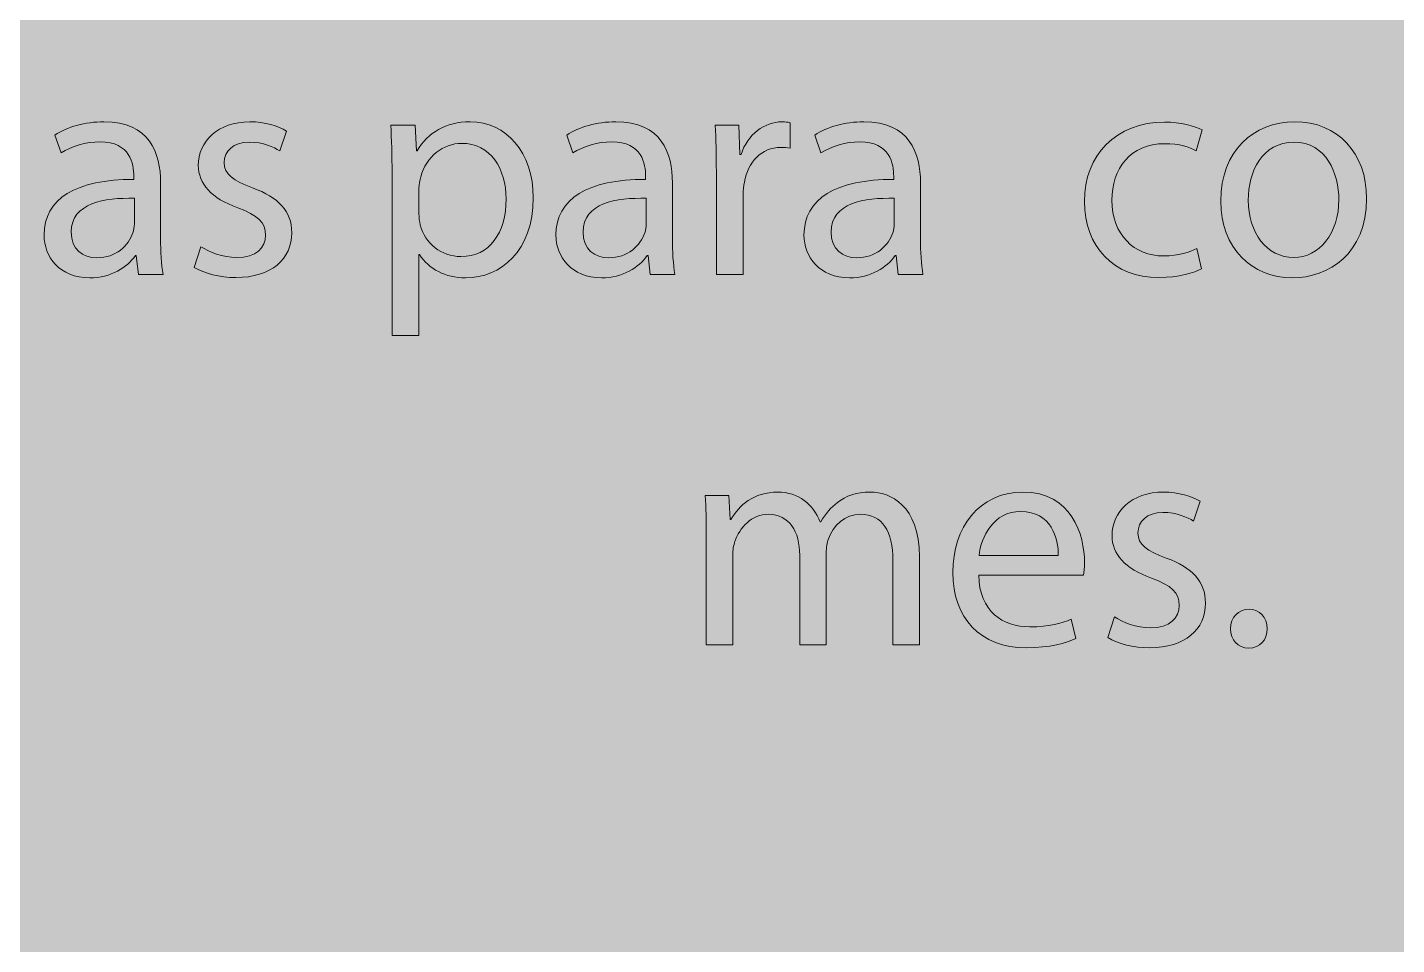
# Model space of a CAD drawing. Header units: inches. Extents: x -507 to 1392, y -754 to 68.
# Drawn here: x 445.2 to 498.4, y -165.5 to -129.8 of the extents above; entities that cross this region are included whole.
import ezdxf

# ---------------------------------------------------------------- set-up
doc = ezdxf.new("R2010")
doc.units = ezdxf.units.IN
doc.header["$MEASUREMENT"] = 0
doc.layers.add('Front', color=7, linetype='Continuous')
picture_1 = doc.add_image_def('image1.png', size_in_pixel=(3301, 2181))

# ---------------------------------------------------------------- blocks, each defined once
blk = doc.blocks.new('block 3')
at = {"layer": 'Front', "true_color": 0x326699}
h = blk.add_hatch(color=165, dxfattribs=at)
h.dxf.hatch_style = 2
h.paths.add_polyline_path([(-211, -462.1), (-211, 61.249), (581, 61.249), (581, -462.1)])
at = {"layer": 'Front'}
image = blk.add_image(picture_1, insert=(-211, -462.191), size_in_units=(792.24, 523.44), dxfattribs=at)
blk = doc.blocks.new('block 47')
at = {"layer": 'Front', "true_color": 0x231f20}
h = blk.add_hatch(color=250, dxfattribs=at)
h.dxf.hatch_style = 2
edge = h.paths.add_edge_path()
edge.add_spline(control_points=[(449.474, -139.445), (449.474, -139.445), (449.39, -138.714), (449.39, -138.714), (449.39, -138.714), (449.354, -138.714), (449.354, -138.714), (449.03, -139.169), (448.406, -139.577), (447.579, -139.577), (446.403, -139.577), (445.804, -138.75), (445.804, -137.91), (445.804, -136.507), (447.051, -135.739), (449.293, -135.751), (449.293, -135.751), (449.293, -135.631), (449.293, -135.631), (449.293, -135.152), (449.162, -134.288), (447.975, -134.288), (447.435, -134.288), (446.871, -134.456), (446.463, -134.72), (446.463, -134.72), (446.223, -134.024), (446.223, -134.024), (446.703, -133.712), (447.398, -133.509), (448.13, -133.509), (449.905, -133.509), (450.337, -134.72), (450.337, -135.883), (450.337, -135.883), (450.337, -138.054), (450.337, -138.054), (450.337, -138.558), (450.361, -139.049), (450.433, -139.445), (450.433, -139.445), (449.474, -139.445), (449.474, -139.445)], knot_values=[0, 0, 0, 0, 1, 1, 1, 2, 2, 2, 3, 3, 3, 4, 4, 4, 5, 5, 5, 6, 6, 6, 7, 7, 7, 8, 8, 8, 9, 9, 9, 10, 10, 10, 11, 11, 11, 12, 12, 12, 13, 13, 13, 14, 14, 14, 14], degree=3, periodic=1)
edge = h.paths.add_edge_path()
edge.add_spline(control_points=[(449.317, -136.483), (448.166, -136.459), (446.859, -136.663), (446.859, -137.79), (446.859, -138.474), (447.315, -138.798), (447.854, -138.798), (448.61, -138.798), (449.09, -138.318), (449.258, -137.826), (449.293, -137.718), (449.317, -137.598), (449.317, -137.49), (449.317, -137.49), (449.317, -136.483), (449.317, -136.483)], knot_values=[0, 0, 0, 0, 1, 1, 1, 2, 2, 2, 3, 3, 3, 4, 4, 4, 5, 5, 5, 5], degree=3, periodic=1)
h = blk.add_hatch(color=250, dxfattribs=at)
h.dxf.hatch_style = 2
edge = h.paths.add_edge_path()
edge.add_spline(control_points=[(451.899, -138.366), (452.211, -138.57), (452.763, -138.786), (453.291, -138.786), (454.058, -138.786), (454.417, -138.402), (454.417, -137.922), (454.417, -137.418), (454.118, -137.143), (453.338, -136.854), (452.295, -136.483), (451.803, -135.907), (451.803, -135.211), (451.803, -134.276), (452.559, -133.509), (453.806, -133.509), (454.394, -133.509), (454.909, -133.676), (455.233, -133.868), (455.233, -133.868), (454.969, -134.636), (454.969, -134.636), (454.742, -134.492), (454.322, -134.3), (453.782, -134.3), (453.158, -134.3), (452.811, -134.66), (452.811, -135.092), (452.811, -135.571), (453.158, -135.787), (453.914, -136.075), (454.921, -136.459), (455.437, -136.963), (455.437, -137.826), (455.437, -138.846), (454.646, -139.565), (453.266, -139.565), (452.631, -139.565), (452.043, -139.409), (451.635, -139.169), (451.635, -139.169), (451.899, -138.366), (451.899, -138.366)], knot_values=[0, 0, 0, 0, 1, 1, 1, 2, 2, 2, 3, 3, 3, 4, 4, 4, 5, 5, 5, 6, 6, 6, 7, 7, 7, 8, 8, 8, 9, 9, 9, 10, 10, 10, 11, 11, 11, 12, 12, 12, 13, 13, 13, 14, 14, 14, 14], degree=3, periodic=1)
h = blk.add_hatch(color=250, dxfattribs=at)
h.dxf.hatch_style = 2
edge = h.paths.add_edge_path()
edge.add_spline(control_points=[(459.339, -135.536), (459.339, -134.792), (459.315, -134.192), (459.291, -133.641), (459.291, -133.641), (460.238, -133.641), (460.238, -133.641), (460.238, -133.641), (460.286, -134.636), (460.286, -134.636), (460.286, -134.636), (460.311, -134.636), (460.311, -134.636), (460.742, -133.928), (461.426, -133.509), (462.373, -133.509), (463.776, -133.509), (464.832, -134.696), (464.832, -136.459), (464.832, -138.546), (463.561, -139.577), (462.193, -139.577), (461.426, -139.577), (460.754, -139.241), (460.406, -138.666), (460.406, -138.666), (460.382, -138.666), (460.382, -138.666), (460.382, -138.666), (460.382, -141.82), (460.382, -141.82), (460.382, -141.82), (459.339, -141.82), (459.339, -141.82), (459.339, -141.82), (459.339, -135.536), (459.339, -135.536)], knot_values=[0, 0, 0, 0, 1, 1, 1, 2, 2, 2, 3, 3, 3, 4, 4, 4, 5, 5, 5, 6, 6, 6, 7, 7, 7, 8, 8, 8, 9, 9, 9, 10, 10, 10, 11, 11, 11, 12, 12, 12, 12], degree=3, periodic=1)
edge = h.paths.add_edge_path()
edge.add_spline(control_points=[(460.382, -137.083), (460.382, -137.238), (460.406, -137.382), (460.43, -137.514), (460.622, -138.246), (461.258, -138.75), (462.014, -138.75), (463.129, -138.75), (463.776, -137.838), (463.776, -136.507), (463.776, -135.344), (463.165, -134.348), (462.049, -134.348), (461.33, -134.348), (460.658, -134.864), (460.454, -135.655), (460.418, -135.787), (460.382, -135.943), (460.382, -136.087), (460.382, -136.087), (460.382, -137.083), (460.382, -137.083)], knot_values=[0, 0, 0, 0, 1, 1, 1, 2, 2, 2, 3, 3, 3, 4, 4, 4, 5, 5, 5, 6, 6, 6, 7, 7, 7, 7], degree=3, periodic=1)
h = blk.add_hatch(color=250, dxfattribs=at)
h.dxf.hatch_style = 2
edge = h.paths.add_edge_path()
edge.add_spline(control_points=[(469.381, -139.445), (469.381, -139.445), (469.297, -138.714), (469.297, -138.714), (469.297, -138.714), (469.261, -138.714), (469.261, -138.714), (468.937, -139.169), (468.313, -139.577), (467.486, -139.577), (466.311, -139.577), (465.711, -138.75), (465.711, -137.91), (465.711, -136.507), (466.958, -135.739), (469.201, -135.751), (469.201, -135.751), (469.201, -135.631), (469.201, -135.631), (469.201, -135.152), (469.069, -134.288), (467.882, -134.288), (467.342, -134.288), (466.778, -134.456), (466.371, -134.72), (466.371, -134.72), (466.13, -134.024), (466.13, -134.024), (466.61, -133.712), (467.306, -133.509), (468.038, -133.509), (469.812, -133.509), (470.244, -134.72), (470.244, -135.883), (470.244, -135.883), (470.244, -138.054), (470.244, -138.054), (470.244, -138.558), (470.268, -139.049), (470.34, -139.445), (470.34, -139.445), (469.381, -139.445), (469.381, -139.445)], knot_values=[0, 0, 0, 0, 1, 1, 1, 2, 2, 2, 3, 3, 3, 4, 4, 4, 5, 5, 5, 6, 6, 6, 7, 7, 7, 8, 8, 8, 9, 9, 9, 10, 10, 10, 11, 11, 11, 12, 12, 12, 13, 13, 13, 14, 14, 14, 14], degree=3, periodic=1)
edge = h.paths.add_edge_path()
edge.add_spline(control_points=[(469.225, -136.483), (468.073, -136.459), (466.766, -136.663), (466.766, -137.79), (466.766, -138.474), (467.222, -138.798), (467.762, -138.798), (468.517, -138.798), (468.997, -138.318), (469.165, -137.826), (469.201, -137.718), (469.225, -137.598), (469.225, -137.49), (469.225, -137.49), (469.225, -136.483), (469.225, -136.483)], knot_values=[0, 0, 0, 0, 1, 1, 1, 2, 2, 2, 3, 3, 3, 4, 4, 4, 5, 5, 5, 5], degree=3, periodic=1)
h = blk.add_hatch(color=250, dxfattribs=at)
h.dxf.hatch_style = 2
edge = h.paths.add_edge_path()
edge.add_spline(control_points=[(471.951, -135.452), (471.951, -134.768), (471.938, -134.18), (471.903, -133.641), (471.903, -133.641), (472.826, -133.641), (472.826, -133.641), (472.826, -133.641), (472.862, -134.78), (472.862, -134.78), (472.862, -134.78), (472.91, -134.78), (472.91, -134.78), (473.174, -134), (473.81, -133.509), (474.517, -133.509), (474.637, -133.509), (474.721, -133.521), (474.817, -133.544), (474.817, -133.544), (474.817, -134.54), (474.817, -134.54), (474.709, -134.516), (474.601, -134.504), (474.458, -134.504), (473.714, -134.504), (473.186, -135.068), (473.042, -135.859), (473.018, -136.003), (472.994, -136.171), (472.994, -136.351), (472.994, -136.351), (472.994, -139.445), (472.994, -139.445), (472.994, -139.445), (471.951, -139.445), (471.951, -139.445), (471.951, -139.445), (471.951, -135.452), (471.951, -135.452)], knot_values=[0, 0, 0, 0, 1, 1, 1, 2, 2, 2, 3, 3, 3, 4, 4, 4, 5, 5, 5, 6, 6, 6, 7, 7, 7, 8, 8, 8, 9, 9, 9, 10, 10, 10, 11, 11, 11, 12, 12, 12, 13, 13, 13, 13], degree=3, periodic=1)
h = blk.add_hatch(color=250, dxfattribs=at)
h.dxf.hatch_style = 2
edge = h.paths.add_edge_path()
edge.add_spline(control_points=[(479.029, -139.445), (479.029, -139.445), (478.945, -138.714), (478.945, -138.714), (478.945, -138.714), (478.909, -138.714), (478.909, -138.714), (478.585, -139.169), (477.961, -139.577), (477.134, -139.577), (475.958, -139.577), (475.359, -138.75), (475.359, -137.91), (475.359, -136.507), (476.606, -135.739), (478.849, -135.751), (478.849, -135.751), (478.849, -135.631), (478.849, -135.631), (478.849, -135.152), (478.717, -134.288), (477.529, -134.288), (476.99, -134.288), (476.426, -134.456), (476.019, -134.72), (476.019, -134.72), (475.778, -134.024), (475.778, -134.024), (476.258, -133.712), (476.954, -133.509), (477.686, -133.509), (479.46, -133.509), (479.892, -134.72), (479.892, -135.883), (479.892, -135.883), (479.892, -138.054), (479.892, -138.054), (479.892, -138.558), (479.916, -139.049), (479.988, -139.445), (479.988, -139.445), (479.029, -139.445), (479.029, -139.445)], knot_values=[0, 0, 0, 0, 1, 1, 1, 2, 2, 2, 3, 3, 3, 4, 4, 4, 5, 5, 5, 6, 6, 6, 7, 7, 7, 8, 8, 8, 9, 9, 9, 10, 10, 10, 11, 11, 11, 12, 12, 12, 13, 13, 13, 14, 14, 14, 14], degree=3, periodic=1)
edge = h.paths.add_edge_path()
edge.add_spline(control_points=[(478.873, -136.483), (477.722, -136.459), (476.414, -136.663), (476.414, -137.79), (476.414, -138.474), (476.87, -138.798), (477.41, -138.798), (478.165, -138.798), (478.645, -138.318), (478.813, -137.826), (478.849, -137.718), (478.873, -137.598), (478.873, -137.49), (478.873, -137.49), (478.873, -136.483), (478.873, -136.483)], knot_values=[0, 0, 0, 0, 1, 1, 1, 2, 2, 2, 3, 3, 3, 4, 4, 4, 5, 5, 5, 5], degree=3, periodic=1)
h = blk.add_hatch(color=250, dxfattribs=at)
h.dxf.hatch_style = 2
edge = h.paths.add_edge_path()
edge.add_spline(control_points=[(490.824, -139.229), (490.548, -139.374), (489.937, -139.565), (489.157, -139.565), (487.406, -139.565), (486.267, -138.378), (486.267, -136.603), (486.267, -134.816), (487.49, -133.521), (489.385, -133.521), (490.009, -133.521), (490.561, -133.676), (490.848, -133.82), (490.848, -133.82), (490.608, -134.636), (490.608, -134.636), (490.356, -134.492), (489.961, -134.36), (489.385, -134.36), (488.054, -134.36), (487.334, -135.344), (487.334, -136.555), (487.334, -137.898), (488.198, -138.726), (489.349, -138.726), (489.949, -138.726), (490.345, -138.57), (490.645, -138.438), (490.645, -138.438), (490.824, -139.229), (490.824, -139.229)], knot_values=[0, 0, 0, 0, 1, 1, 1, 2, 2, 2, 3, 3, 3, 4, 4, 4, 5, 5, 5, 6, 6, 6, 7, 7, 7, 8, 8, 8, 9, 9, 9, 10, 10, 10, 10], degree=3, periodic=1)
h = blk.add_hatch(color=250, dxfattribs=at)
h.dxf.hatch_style = 2
edge = h.paths.add_edge_path()
edge.add_spline(control_points=[(497.243, -136.495), (497.243, -138.642), (495.756, -139.577), (494.353, -139.577), (492.782, -139.577), (491.57, -138.426), (491.57, -136.591), (491.57, -134.648), (492.842, -133.509), (494.449, -133.509), (496.116, -133.509), (497.243, -134.72), (497.243, -136.495)], knot_values=[0, 0, 0, 0, 1, 1, 1, 2, 2, 2, 3, 3, 3, 4, 4, 4, 4], degree=3, periodic=1)
edge = h.paths.add_edge_path()
edge.add_spline(control_points=[(492.638, -136.555), (492.638, -137.826), (493.37, -138.786), (494.401, -138.786), (495.408, -138.786), (496.164, -137.838), (496.164, -136.531), (496.164, -135.547), (495.672, -134.3), (494.425, -134.3), (493.178, -134.3), (492.638, -135.452), (492.638, -136.555)], knot_values=[0, 0, 0, 0, 1, 1, 1, 2, 2, 2, 3, 3, 3, 4, 4, 4, 4], degree=3, periodic=1)
h = blk.add_hatch(color=250, dxfattribs=at)
h.dxf.hatch_style = 2
edge = h.paths.add_edge_path()
edge.add_spline(control_points=[(471.561, -149.611), (471.561, -149.012), (471.549, -148.52), (471.513, -148.041), (471.513, -148.041), (472.436, -148.041), (472.436, -148.041), (472.436, -148.041), (472.484, -148.976), (472.484, -148.976), (472.484, -148.976), (472.52, -148.976), (472.52, -148.976), (472.844, -148.424), (473.384, -147.909), (474.343, -147.909), (475.135, -147.909), (475.734, -148.388), (475.986, -149.072), (475.986, -149.072), (476.01, -149.072), (476.01, -149.072), (476.19, -148.748), (476.418, -148.496), (476.658, -148.316), (477.005, -148.052), (477.389, -147.909), (477.941, -147.909), (478.708, -147.909), (479.848, -148.412), (479.848, -150.427), (479.848, -150.427), (479.848, -153.845), (479.848, -153.845), (479.848, -153.845), (478.816, -153.845), (478.816, -153.845), (478.816, -153.845), (478.816, -150.559), (478.816, -150.559), (478.816, -149.444), (478.409, -148.772), (477.557, -148.772), (476.958, -148.772), (476.49, -149.216), (476.31, -149.731), (476.262, -149.875), (476.226, -150.067), (476.226, -150.259), (476.226, -150.259), (476.226, -153.845), (476.226, -153.845), (476.226, -153.845), (475.194, -153.845), (475.194, -153.845), (475.194, -153.845), (475.194, -150.367), (475.194, -150.367), (475.194, -149.444), (474.787, -148.772), (473.983, -148.772), (473.324, -148.772), (472.844, -149.3), (472.676, -149.828), (472.616, -149.983), (472.592, -150.163), (472.592, -150.343), (472.592, -150.343), (472.592, -153.845), (472.592, -153.845), (472.592, -153.845), (471.561, -153.845), (471.561, -153.845), (471.561, -153.845), (471.561, -149.611), (471.561, -149.611)], knot_values=[0, 0, 0, 0, 1, 1, 1, 2, 2, 2, 3, 3, 3, 4, 4, 4, 5, 5, 5, 6, 6, 6, 7, 7, 7, 8, 8, 8, 9, 9, 9, 10, 10, 10, 11, 11, 11, 12, 12, 12, 13, 13, 13, 14, 14, 14, 15, 15, 15, 16, 16, 16, 17, 17, 17, 18, 18, 18, 19, 19, 19, 20, 20, 20, 21, 21, 21, 22, 22, 22, 23, 23, 23, 24, 24, 24, 25, 25, 25, 25], degree=3, periodic=1)
h = blk.add_hatch(color=250, dxfattribs=at)
h.dxf.hatch_style = 2
edge = h.paths.add_edge_path()
edge.add_spline(control_points=[(482.156, -151.135), (482.18, -152.562), (483.092, -153.149), (484.147, -153.149), (484.902, -153.149), (485.358, -153.018), (485.754, -152.85), (485.754, -152.85), (485.934, -153.605), (485.934, -153.605), (485.562, -153.773), (484.927, -153.965), (484.003, -153.965), (482.216, -153.965), (481.148, -152.79), (481.148, -151.039), (481.148, -149.288), (482.18, -147.909), (483.871, -147.909), (485.766, -147.909), (486.27, -149.576), (486.27, -150.643), (486.27, -150.859), (486.246, -151.027), (486.234, -151.135), (486.234, -151.135), (482.156, -151.135), (482.156, -151.135)], knot_values=[0, 0, 0, 0, 1, 1, 1, 2, 2, 2, 3, 3, 3, 4, 4, 4, 5, 5, 5, 6, 6, 6, 7, 7, 7, 8, 8, 8, 9, 9, 9, 9], degree=3, periodic=1)
edge = h.paths.add_edge_path()
edge.add_spline(control_points=[(485.25, -150.379), (485.262, -149.708), (484.975, -148.664), (483.787, -148.664), (482.72, -148.664), (482.252, -149.647), (482.168, -150.379), (482.168, -150.379), (485.25, -150.379), (485.25, -150.379)], knot_values=[0, 0, 0, 0, 1, 1, 1, 2, 2, 2, 3, 3, 3, 3], degree=3, periodic=1)
h = blk.add_hatch(color=250, dxfattribs=at)
h.dxf.hatch_style = 2
edge = h.paths.add_edge_path()
edge.add_spline(control_points=[(487.437, -152.766), (487.749, -152.97), (488.3, -153.186), (488.828, -153.186), (489.596, -153.186), (489.955, -152.802), (489.955, -152.322), (489.955, -151.818), (489.655, -151.542), (488.876, -151.255), (487.833, -150.883), (487.341, -150.307), (487.341, -149.611), (487.341, -148.676), (488.096, -147.909), (489.344, -147.909), (489.931, -147.909), (490.447, -148.076), (490.771, -148.268), (490.771, -148.268), (490.507, -149.036), (490.507, -149.036), (490.279, -148.892), (489.859, -148.7), (489.32, -148.7), (488.696, -148.7), (488.348, -149.06), (488.348, -149.492), (488.348, -149.971), (488.696, -150.187), (489.452, -150.475), (490.459, -150.859), (490.975, -151.363), (490.975, -152.226), (490.975, -153.246), (490.183, -153.965), (488.804, -153.965), (488.168, -153.965), (487.581, -153.809), (487.173, -153.569), (487.173, -153.569), (487.437, -152.766), (487.437, -152.766)], knot_values=[0, 0, 0, 0, 1, 1, 1, 2, 2, 2, 3, 3, 3, 4, 4, 4, 5, 5, 5, 6, 6, 6, 7, 7, 7, 8, 8, 8, 9, 9, 9, 10, 10, 10, 11, 11, 11, 12, 12, 12, 13, 13, 13, 14, 14, 14, 14], degree=3, periodic=1)
h = blk.add_hatch(color=250, dxfattribs=at)
h.dxf.hatch_style = 2
edge = h.paths.add_edge_path()
edge.add_spline(control_points=[(491.949, -153.222), (491.949, -152.778), (492.249, -152.466), (492.668, -152.466), (493.088, -152.466), (493.376, -152.778), (493.376, -153.222), (493.376, -153.653), (493.1, -153.977), (492.656, -153.977), (492.237, -153.977), (491.949, -153.653), (491.949, -153.222)], knot_values=[0, 0, 0, 0, 1, 1, 1, 2, 2, 2, 3, 3, 3, 4, 4, 4, 4], degree=3, periodic=1)
at = {"layer": 'Front', "lineweight": 0}
for points, knots in [([(449.474, -139.445), (449.474, -139.445), (449.39, -138.714), (449.39, -138.714), (449.39, -138.714), (449.354, -138.714), (449.354, -138.714), (449.03, -139.169), (448.406, -139.577), (447.579, -139.577), (446.403, -139.577), (445.804, -138.75), (445.804, -137.91), (445.804, -136.507), (447.051, -135.739), (449.293, -135.751), (449.293, -135.751), (449.293, -135.631), (449.293, -135.631), (449.293, -135.152), (449.162, -134.288), (447.975, -134.288), (447.435, -134.288), (446.871, -134.456), (446.463, -134.72), (446.463, -134.72), (446.223, -134.024), (446.223, -134.024), (446.703, -133.712), (447.398, -133.509), (448.13, -133.509), (449.905, -133.509), (450.337, -134.72), (450.337, -135.883), (450.337, -135.883), (450.337, -138.054), (450.337, -138.054), (450.337, -138.558), (450.361, -139.049), (450.433, -139.445), (450.433, -139.445), (449.474, -139.445), (449.474, -139.445)], [0, 0, 0, 0, 1, 1, 1, 2, 2, 2, 3, 3, 3, 4, 4, 4, 5, 5, 5, 6, 6, 6, 7, 7, 7, 8, 8, 8, 9, 9, 9, 10, 10, 10, 11, 11, 11, 12, 12, 12, 13, 13, 13, 14, 14, 14, 14]), ([(451.899, -138.366), (452.211, -138.57), (452.763, -138.786), (453.291, -138.786), (454.058, -138.786), (454.417, -138.402), (454.417, -137.922), (454.417, -137.418), (454.118, -137.143), (453.338, -136.854), (452.295, -136.483), (451.803, -135.907), (451.803, -135.211), (451.803, -134.276), (452.559, -133.509), (453.806, -133.509), (454.394, -133.509), (454.909, -133.676), (455.233, -133.868), (455.233, -133.868), (454.969, -134.636), (454.969, -134.636), (454.742, -134.492), (454.322, -134.3), (453.782, -134.3), (453.158, -134.3), (452.811, -134.66), (452.811, -135.092), (452.811, -135.571), (453.158, -135.787), (453.914, -136.075), (454.921, -136.459), (455.437, -136.963), (455.437, -137.826), (455.437, -138.846), (454.646, -139.565), (453.266, -139.565), (452.631, -139.565), (452.043, -139.409), (451.635, -139.169), (451.635, -139.169), (451.899, -138.366), (451.899, -138.366)], [0, 0, 0, 0, 1, 1, 1, 2, 2, 2, 3, 3, 3, 4, 4, 4, 5, 5, 5, 6, 6, 6, 7, 7, 7, 8, 8, 8, 9, 9, 9, 10, 10, 10, 11, 11, 11, 12, 12, 12, 13, 13, 13, 14, 14, 14, 14]), ([(459.339, -135.536), (459.339, -134.792), (459.315, -134.192), (459.291, -133.641), (459.291, -133.641), (460.238, -133.641), (460.238, -133.641), (460.238, -133.641), (460.286, -134.636), (460.286, -134.636), (460.286, -134.636), (460.311, -134.636), (460.311, -134.636), (460.742, -133.928), (461.426, -133.509), (462.373, -133.509), (463.776, -133.509), (464.832, -134.696), (464.832, -136.459), (464.832, -138.546), (463.561, -139.577), (462.193, -139.577), (461.426, -139.577), (460.754, -139.241), (460.406, -138.666), (460.406, -138.666), (460.382, -138.666), (460.382, -138.666), (460.382, -138.666), (460.382, -141.82), (460.382, -141.82), (460.382, -141.82), (459.339, -141.82), (459.339, -141.82), (459.339, -141.82), (459.339, -135.536), (459.339, -135.536)], [0, 0, 0, 0, 1, 1, 1, 2, 2, 2, 3, 3, 3, 4, 4, 4, 5, 5, 5, 6, 6, 6, 7, 7, 7, 8, 8, 8, 9, 9, 9, 10, 10, 10, 11, 11, 11, 12, 12, 12, 12]), ([(469.381, -139.445), (469.381, -139.445), (469.297, -138.714), (469.297, -138.714), (469.297, -138.714), (469.261, -138.714), (469.261, -138.714), (468.937, -139.169), (468.313, -139.577), (467.486, -139.577), (466.311, -139.577), (465.711, -138.75), (465.711, -137.91), (465.711, -136.507), (466.958, -135.739), (469.201, -135.751), (469.201, -135.751), (469.201, -135.631), (469.201, -135.631), (469.201, -135.152), (469.069, -134.288), (467.882, -134.288), (467.342, -134.288), (466.778, -134.456), (466.371, -134.72), (466.371, -134.72), (466.13, -134.024), (466.13, -134.024), (466.61, -133.712), (467.306, -133.509), (468.038, -133.509), (469.812, -133.509), (470.244, -134.72), (470.244, -135.883), (470.244, -135.883), (470.244, -138.054), (470.244, -138.054), (470.244, -138.558), (470.268, -139.049), (470.34, -139.445), (470.34, -139.445), (469.381, -139.445), (469.381, -139.445)], [0, 0, 0, 0, 1, 1, 1, 2, 2, 2, 3, 3, 3, 4, 4, 4, 5, 5, 5, 6, 6, 6, 7, 7, 7, 8, 8, 8, 9, 9, 9, 10, 10, 10, 11, 11, 11, 12, 12, 12, 13, 13, 13, 14, 14, 14, 14]), ([(471.951, -135.452), (471.951, -134.768), (471.938, -134.18), (471.903, -133.641), (471.903, -133.641), (472.826, -133.641), (472.826, -133.641), (472.826, -133.641), (472.862, -134.78), (472.862, -134.78), (472.862, -134.78), (472.91, -134.78), (472.91, -134.78), (473.174, -134), (473.81, -133.509), (474.517, -133.509), (474.637, -133.509), (474.721, -133.521), (474.817, -133.544), (474.817, -133.544), (474.817, -134.54), (474.817, -134.54), (474.709, -134.516), (474.601, -134.504), (474.458, -134.504), (473.714, -134.504), (473.186, -135.068), (473.042, -135.859), (473.018, -136.003), (472.994, -136.171), (472.994, -136.351), (472.994, -136.351), (472.994, -139.445), (472.994, -139.445), (472.994, -139.445), (471.951, -139.445), (471.951, -139.445), (471.951, -139.445), (471.951, -135.452), (471.951, -135.452)], [0, 0, 0, 0, 1, 1, 1, 2, 2, 2, 3, 3, 3, 4, 4, 4, 5, 5, 5, 6, 6, 6, 7, 7, 7, 8, 8, 8, 9, 9, 9, 10, 10, 10, 11, 11, 11, 12, 12, 12, 13, 13, 13, 13]), ([(479.029, -139.445), (479.029, -139.445), (478.945, -138.714), (478.945, -138.714), (478.945, -138.714), (478.909, -138.714), (478.909, -138.714), (478.585, -139.169), (477.961, -139.577), (477.134, -139.577), (475.958, -139.577), (475.359, -138.75), (475.359, -137.91), (475.359, -136.507), (476.606, -135.739), (478.849, -135.751), (478.849, -135.751), (478.849, -135.631), (478.849, -135.631), (478.849, -135.152), (478.717, -134.288), (477.529, -134.288), (476.99, -134.288), (476.426, -134.456), (476.019, -134.72), (476.019, -134.72), (475.778, -134.024), (475.778, -134.024), (476.258, -133.712), (476.954, -133.509), (477.686, -133.509), (479.46, -133.509), (479.892, -134.72), (479.892, -135.883), (479.892, -135.883), (479.892, -138.054), (479.892, -138.054), (479.892, -138.558), (479.916, -139.049), (479.988, -139.445), (479.988, -139.445), (479.029, -139.445), (479.029, -139.445)], [0, 0, 0, 0, 1, 1, 1, 2, 2, 2, 3, 3, 3, 4, 4, 4, 5, 5, 5, 6, 6, 6, 7, 7, 7, 8, 8, 8, 9, 9, 9, 10, 10, 10, 11, 11, 11, 12, 12, 12, 13, 13, 13, 14, 14, 14, 14]), ([(490.824, -139.229), (490.548, -139.374), (489.937, -139.565), (489.157, -139.565), (487.406, -139.565), (486.267, -138.378), (486.267, -136.603), (486.267, -134.816), (487.49, -133.521), (489.385, -133.521), (490.009, -133.521), (490.561, -133.676), (490.848, -133.82), (490.848, -133.82), (490.608, -134.636), (490.608, -134.636), (490.356, -134.492), (489.961, -134.36), (489.385, -134.36), (488.054, -134.36), (487.334, -135.344), (487.334, -136.555), (487.334, -137.898), (488.198, -138.726), (489.349, -138.726), (489.949, -138.726), (490.345, -138.57), (490.645, -138.438), (490.645, -138.438), (490.824, -139.229), (490.824, -139.229)], [0, 0, 0, 0, 1, 1, 1, 2, 2, 2, 3, 3, 3, 4, 4, 4, 5, 5, 5, 6, 6, 6, 7, 7, 7, 8, 8, 8, 9, 9, 9, 10, 10, 10, 10]), ([(497.243, -136.495), (497.243, -138.642), (495.756, -139.577), (494.353, -139.577), (492.782, -139.577), (491.57, -138.426), (491.57, -136.591), (491.57, -134.648), (492.842, -133.509), (494.449, -133.509), (496.116, -133.509), (497.243, -134.72), (497.243, -136.495)], [0, 0, 0, 0, 1, 1, 1, 2, 2, 2, 3, 3, 3, 4, 4, 4, 4]), ([(460.382, -137.083), (460.382, -137.238), (460.406, -137.382), (460.43, -137.514), (460.622, -138.246), (461.258, -138.75), (462.014, -138.75), (463.129, -138.75), (463.776, -137.838), (463.776, -136.507), (463.776, -135.344), (463.165, -134.348), (462.049, -134.348), (461.33, -134.348), (460.658, -134.864), (460.454, -135.655), (460.418, -135.787), (460.382, -135.943), (460.382, -136.087), (460.382, -136.087), (460.382, -137.083), (460.382, -137.083)], [0, 0, 0, 0, 1, 1, 1, 2, 2, 2, 3, 3, 3, 4, 4, 4, 5, 5, 5, 6, 6, 6, 7, 7, 7, 7]), ([(492.638, -136.555), (492.638, -137.826), (493.37, -138.786), (494.401, -138.786), (495.408, -138.786), (496.164, -137.838), (496.164, -136.531), (496.164, -135.547), (495.672, -134.3), (494.425, -134.3), (493.178, -134.3), (492.638, -135.452), (492.638, -136.555)], [0, 0, 0, 0, 1, 1, 1, 2, 2, 2, 3, 3, 3, 4, 4, 4, 4]), ([(449.317, -136.483), (448.166, -136.459), (446.859, -136.663), (446.859, -137.79), (446.859, -138.474), (447.315, -138.798), (447.854, -138.798), (448.61, -138.798), (449.09, -138.318), (449.258, -137.826), (449.293, -137.718), (449.317, -137.598), (449.317, -137.49), (449.317, -137.49), (449.317, -136.483), (449.317, -136.483)], [0, 0, 0, 0, 1, 1, 1, 2, 2, 2, 3, 3, 3, 4, 4, 4, 5, 5, 5, 5]), ([(469.225, -136.483), (468.073, -136.459), (466.766, -136.663), (466.766, -137.79), (466.766, -138.474), (467.222, -138.798), (467.762, -138.798), (468.517, -138.798), (468.997, -138.318), (469.165, -137.826), (469.201, -137.718), (469.225, -137.598), (469.225, -137.49), (469.225, -137.49), (469.225, -136.483), (469.225, -136.483)], [0, 0, 0, 0, 1, 1, 1, 2, 2, 2, 3, 3, 3, 4, 4, 4, 5, 5, 5, 5]), ([(478.873, -136.483), (477.722, -136.459), (476.414, -136.663), (476.414, -137.79), (476.414, -138.474), (476.87, -138.798), (477.41, -138.798), (478.165, -138.798), (478.645, -138.318), (478.813, -137.826), (478.849, -137.718), (478.873, -137.598), (478.873, -137.49), (478.873, -137.49), (478.873, -136.483), (478.873, -136.483)], [0, 0, 0, 0, 1, 1, 1, 2, 2, 2, 3, 3, 3, 4, 4, 4, 5, 5, 5, 5]), ([(471.561, -149.611), (471.561, -149.012), (471.549, -148.52), (471.513, -148.041), (471.513, -148.041), (472.436, -148.041), (472.436, -148.041), (472.436, -148.041), (472.484, -148.976), (472.484, -148.976), (472.484, -148.976), (472.52, -148.976), (472.52, -148.976), (472.844, -148.424), (473.384, -147.909), (474.343, -147.909), (475.135, -147.909), (475.734, -148.388), (475.986, -149.072), (475.986, -149.072), (476.01, -149.072), (476.01, -149.072), (476.19, -148.748), (476.418, -148.496), (476.658, -148.316), (477.005, -148.052), (477.389, -147.909), (477.941, -147.909), (478.708, -147.909), (479.848, -148.412), (479.848, -150.427), (479.848, -150.427), (479.848, -153.845), (479.848, -153.845), (479.848, -153.845), (478.816, -153.845), (478.816, -153.845), (478.816, -153.845), (478.816, -150.559), (478.816, -150.559), (478.816, -149.444), (478.409, -148.772), (477.557, -148.772), (476.958, -148.772), (476.49, -149.216), (476.31, -149.731), (476.262, -149.875), (476.226, -150.067), (476.226, -150.259), (476.226, -150.259), (476.226, -153.845), (476.226, -153.845), (476.226, -153.845), (475.194, -153.845), (475.194, -153.845), (475.194, -153.845), (475.194, -150.367), (475.194, -150.367), (475.194, -149.444), (474.787, -148.772), (473.983, -148.772), (473.324, -148.772), (472.844, -149.3), (472.676, -149.828), (472.616, -149.983), (472.592, -150.163), (472.592, -150.343), (472.592, -150.343), (472.592, -153.845), (472.592, -153.845), (472.592, -153.845), (471.561, -153.845), (471.561, -153.845), (471.561, -153.845), (471.561, -149.611), (471.561, -149.611)], [0, 0, 0, 0, 1, 1, 1, 2, 2, 2, 3, 3, 3, 4, 4, 4, 5, 5, 5, 6, 6, 6, 7, 7, 7, 8, 8, 8, 9, 9, 9, 10, 10, 10, 11, 11, 11, 12, 12, 12, 13, 13, 13, 14, 14, 14, 15, 15, 15, 16, 16, 16, 17, 17, 17, 18, 18, 18, 19, 19, 19, 20, 20, 20, 21, 21, 21, 22, 22, 22, 23, 23, 23, 24, 24, 24, 25, 25, 25, 25]), ([(482.156, -151.135), (482.18, -152.562), (483.092, -153.149), (484.147, -153.149), (484.902, -153.149), (485.358, -153.018), (485.754, -152.85), (485.754, -152.85), (485.934, -153.605), (485.934, -153.605), (485.562, -153.773), (484.927, -153.965), (484.003, -153.965), (482.216, -153.965), (481.148, -152.79), (481.148, -151.039), (481.148, -149.288), (482.18, -147.909), (483.871, -147.909), (485.766, -147.909), (486.27, -149.576), (486.27, -150.643), (486.27, -150.859), (486.246, -151.027), (486.234, -151.135), (486.234, -151.135), (482.156, -151.135), (482.156, -151.135)], [0, 0, 0, 0, 1, 1, 1, 2, 2, 2, 3, 3, 3, 4, 4, 4, 5, 5, 5, 6, 6, 6, 7, 7, 7, 8, 8, 8, 9, 9, 9, 9]), ([(487.437, -152.766), (487.749, -152.97), (488.3, -153.186), (488.828, -153.186), (489.596, -153.186), (489.955, -152.802), (489.955, -152.322), (489.955, -151.818), (489.655, -151.542), (488.876, -151.255), (487.833, -150.883), (487.341, -150.307), (487.341, -149.611), (487.341, -148.676), (488.096, -147.909), (489.344, -147.909), (489.931, -147.909), (490.447, -148.076), (490.771, -148.268), (490.771, -148.268), (490.507, -149.036), (490.507, -149.036), (490.279, -148.892), (489.859, -148.7), (489.32, -148.7), (488.696, -148.7), (488.348, -149.06), (488.348, -149.492), (488.348, -149.971), (488.696, -150.187), (489.452, -150.475), (490.459, -150.859), (490.975, -151.363), (490.975, -152.226), (490.975, -153.246), (490.183, -153.965), (488.804, -153.965), (488.168, -153.965), (487.581, -153.809), (487.173, -153.569), (487.173, -153.569), (487.437, -152.766), (487.437, -152.766)], [0, 0, 0, 0, 1, 1, 1, 2, 2, 2, 3, 3, 3, 4, 4, 4, 5, 5, 5, 6, 6, 6, 7, 7, 7, 8, 8, 8, 9, 9, 9, 10, 10, 10, 11, 11, 11, 12, 12, 12, 13, 13, 13, 14, 14, 14, 14]), ([(485.25, -150.379), (485.262, -149.708), (484.975, -148.664), (483.787, -148.664), (482.72, -148.664), (482.252, -149.647), (482.168, -150.379), (482.168, -150.379), (485.25, -150.379), (485.25, -150.379)], [0, 0, 0, 0, 1, 1, 1, 2, 2, 2, 3, 3, 3, 3]), ([(491.949, -153.222), (491.949, -152.778), (492.249, -152.466), (492.668, -152.466), (493.088, -152.466), (493.376, -152.778), (493.376, -153.222), (493.376, -153.653), (493.1, -153.977), (492.656, -153.977), (492.237, -153.977), (491.949, -153.653), (491.949, -153.222)], [0, 0, 0, 0, 1, 1, 1, 2, 2, 2, 3, 3, 3, 4, 4, 4, 4])]:
    blk.add_open_spline(points, degree=3, knots=knots, dxfattribs=at)

msp = doc.modelspace()

# ---------------------------------------------------------------- block references
at = {"layer": 'Front'}
for name in ['block 3', 'block 47']:
    msp.add_blockref(name, (0, 0), dxfattribs=at)

doc.saveas('drawing.dxf')
